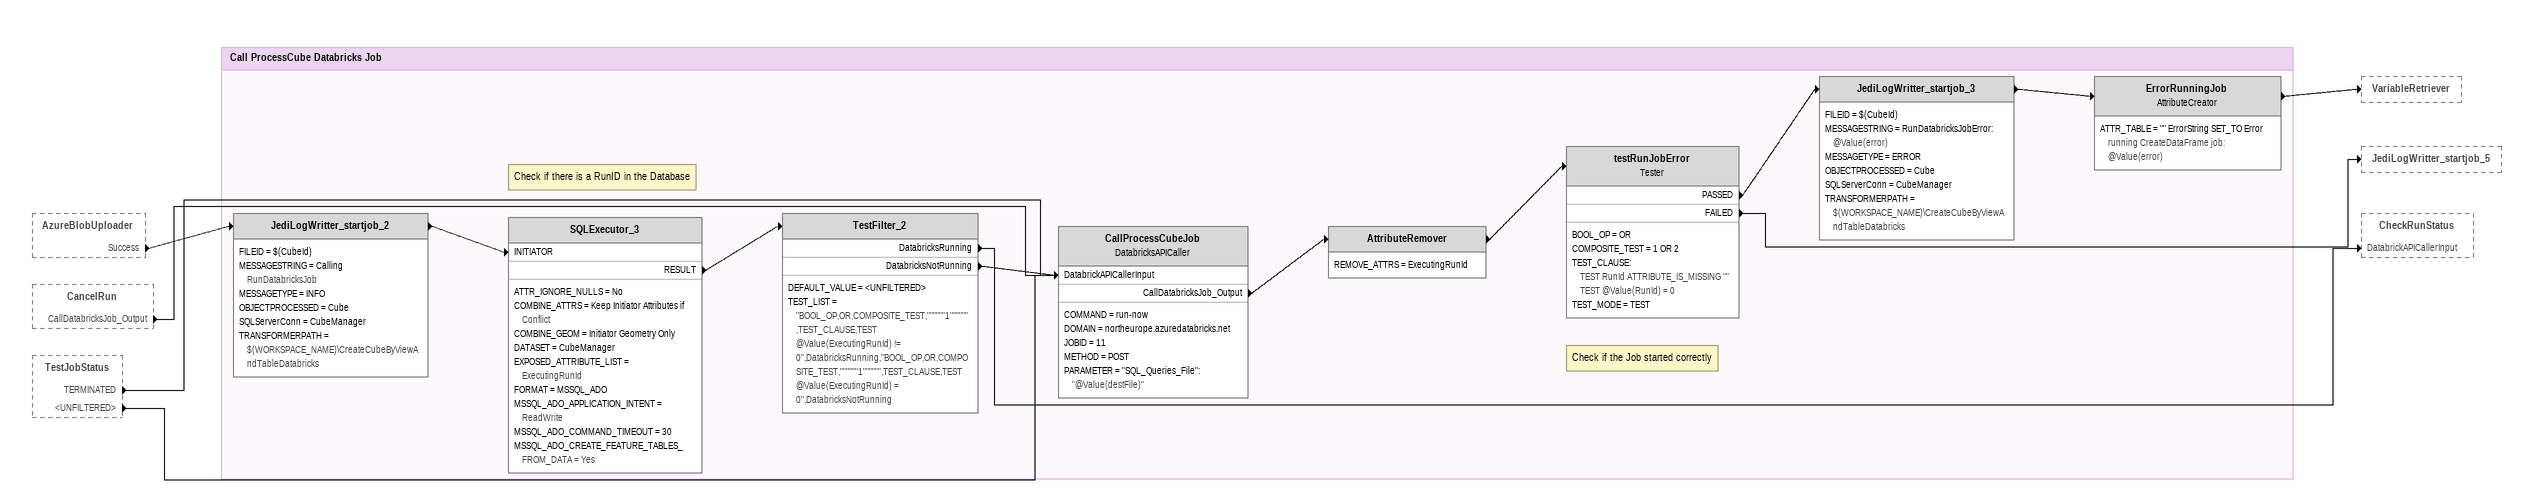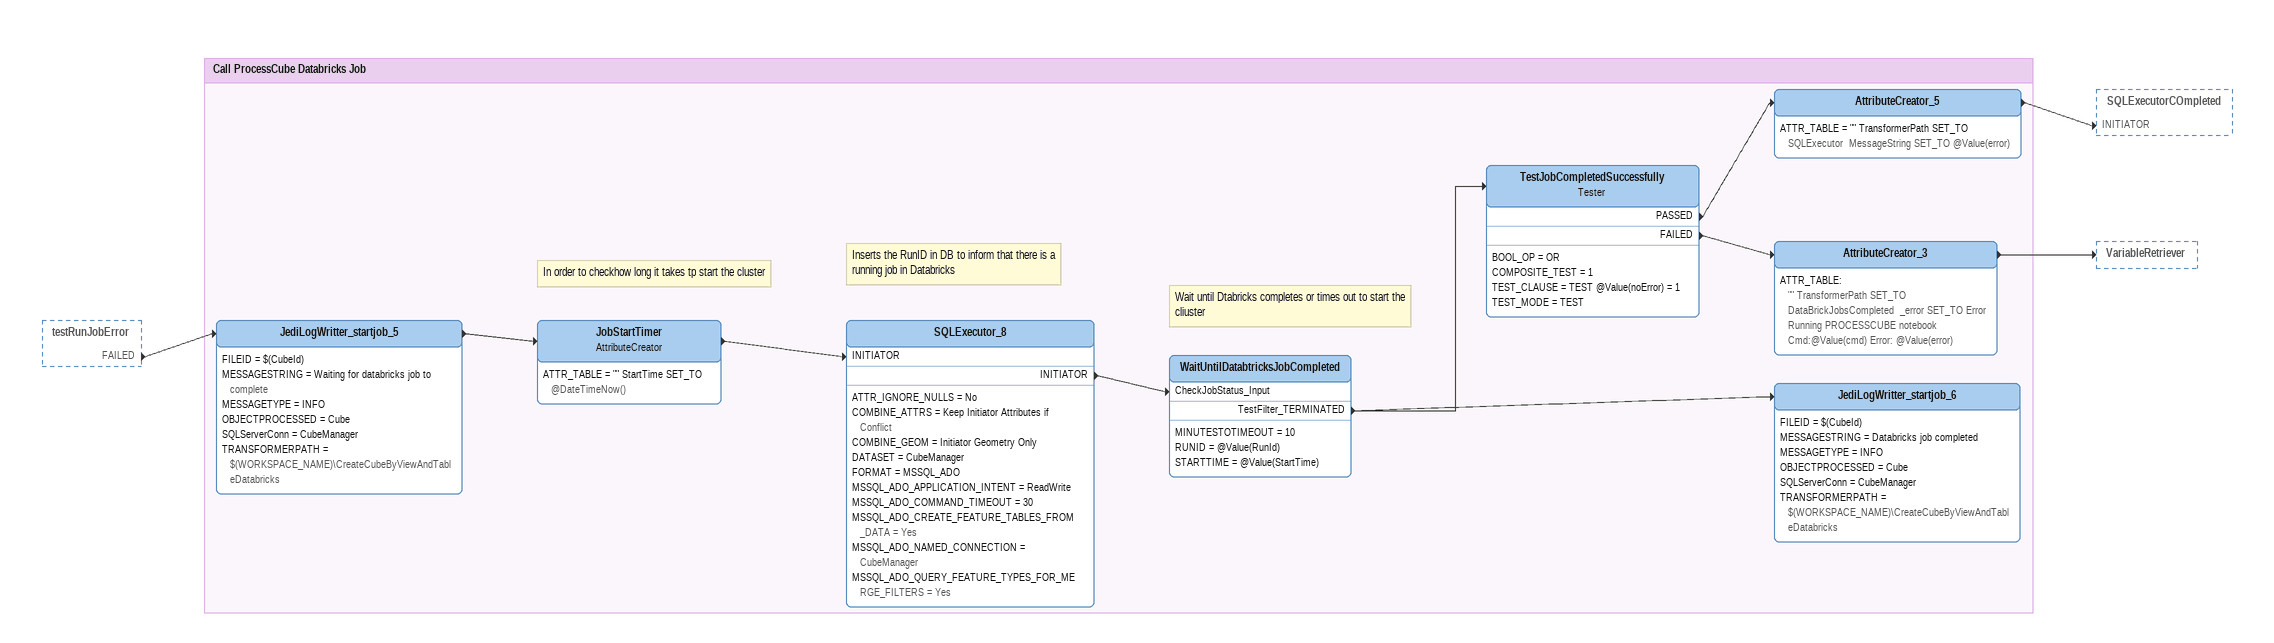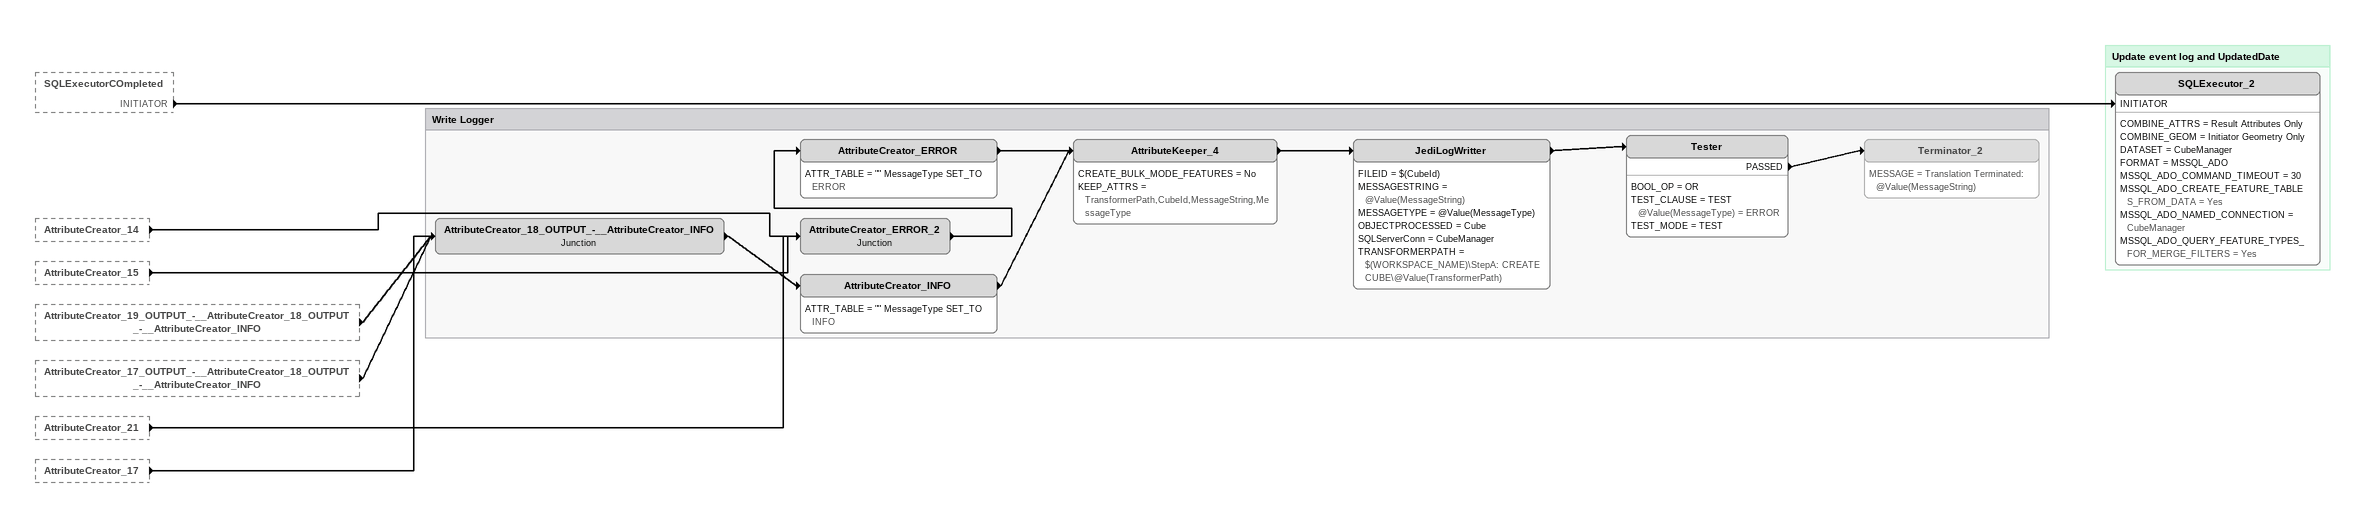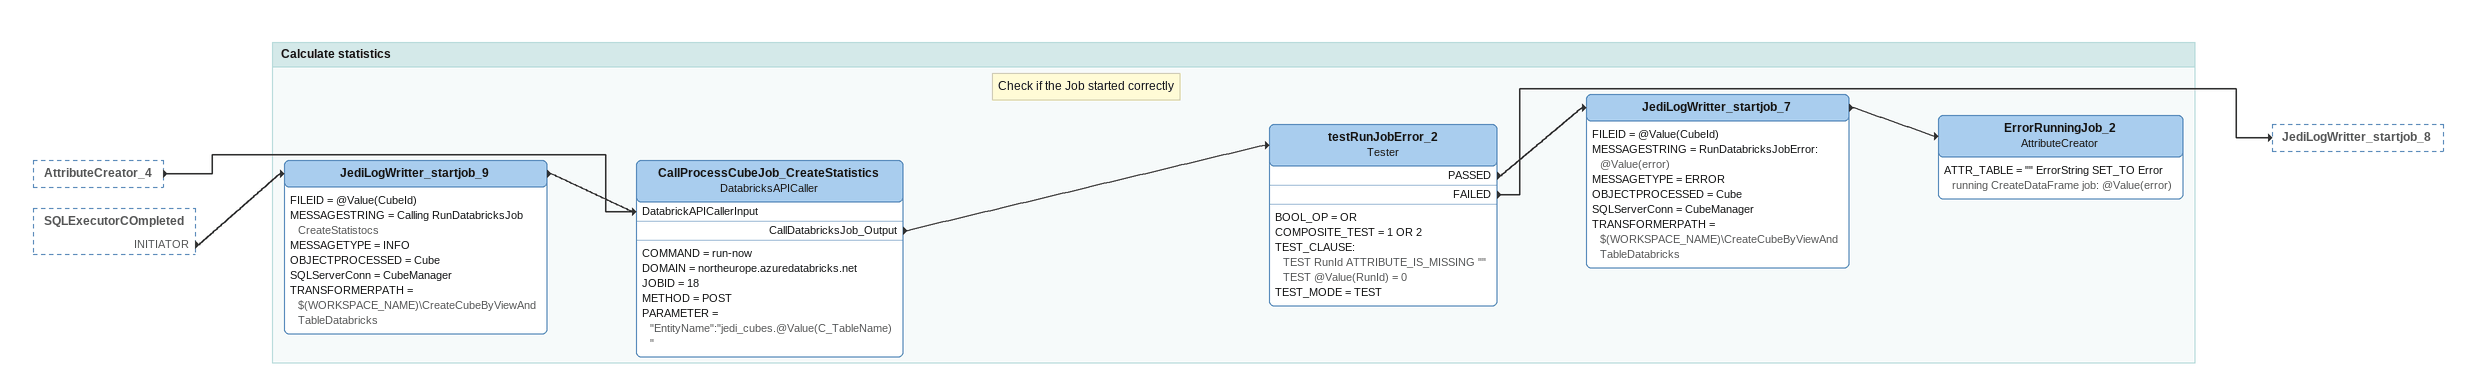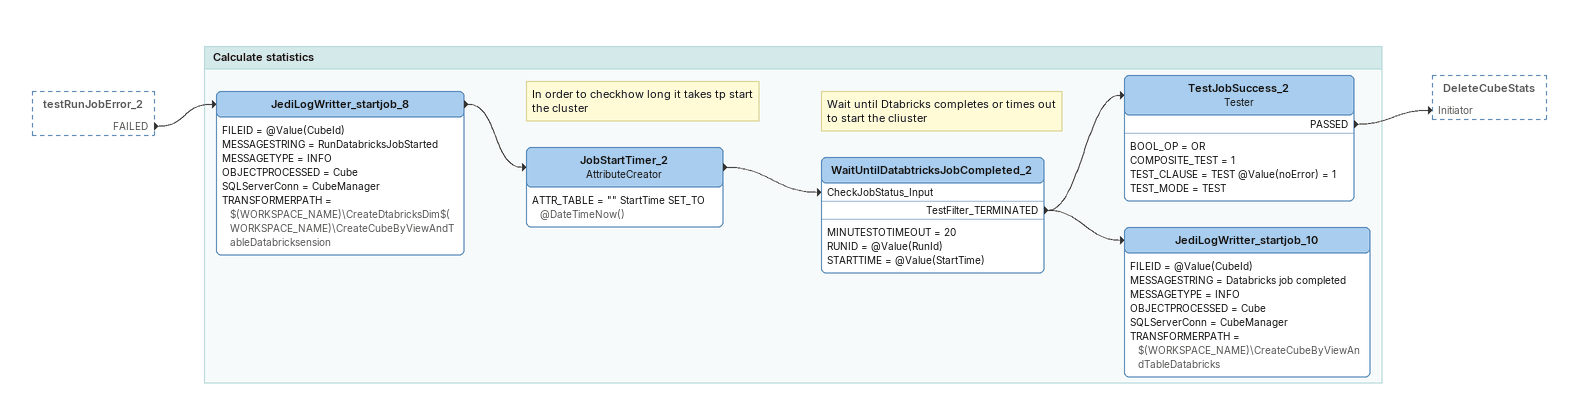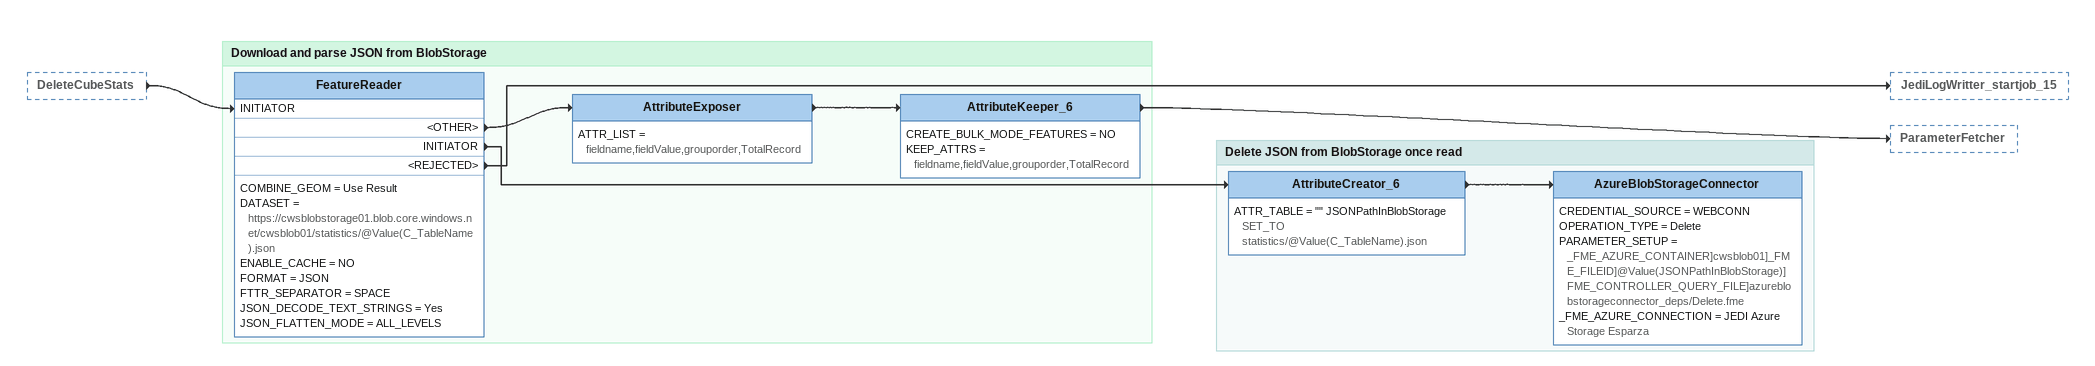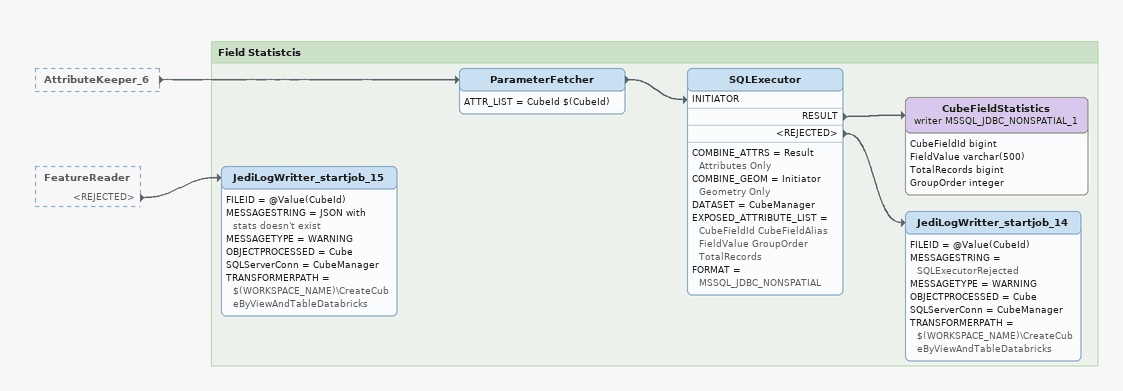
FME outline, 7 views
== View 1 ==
AzureBlobUploader [outside]
    Success -> JediLogWritter_startjob_2
CancelRun [outside]
    CallDatabricksJob_Output -> CallProcessCubeJob [DatabrickAPICallerInput]
TestJobStatus [outside]
    TERMINATED -> CallProcessCubeJob [DatabrickAPICallerInput]
    <UNFILTERED> -> CallProcessCubeJob [DatabrickAPICallerInput]

Bookmark: Call ProcessCube Databricks Job
JediLogWritter_startjob_2
    FILEID = $(CubeId)
    MESSAGESTRING = Calling RunDatabricksJob
    MESSAGETYPE = INFO
    OBJECTPROCESSED = Cube
    SQLServerConn = CubeManager
    TRANSFORMERPATH = $(WORKSPACE_NAME)\CreateCubeByViewAndTableDatabricks
    -> SQLExecutor_3 [INITIATOR]
Note: Check if there is a RunID in the Database
SQLExecutor_3
    ATTR_IGNORE_NULLS = No
    COMBINE_ATTRS = Keep Initiator Attributes if Conflict
    COMBINE_GEOM = Initiator Geometry Only
    DATASET = CubeManager
    EXPOSED_ATTRIBUTE_LIST = ExecutingRunId
    FORMAT = MSSQL_ADO
    MSSQL_ADO_APPLICATION_INTENT = ReadWrite
    MSSQL_ADO_COMMAND_TIMEOUT = 30
    MSSQL_ADO_CREATE_FEATURE_TABLES_FROM_DATA = Yes
    RESULT -> TestFilter_2
TestFilter_2
    DEFAULT_VALUE = <UNFILTERED>
    TEST_LIST = "BOOL_OP,OR,COMPOSITE_TEST,""""""1"""""",TEST_CLAUSE,TEST @Value(ExecutingRunId) != 0",DatabricksRunning,"BOOL_OP,OR,COMPOSITE_TEST,""""""1"""""",TEST_CLAUSE,TEST @Value(ExecutingRunId) = 0",DatabricksNotRunning
    DatabricksRunning -> CheckRunStatus [DatabrickAPICallerInput]
    DatabricksNotRunning -> CallProcessCubeJob [DatabrickAPICallerInput]
CallProcessCubeJob: DatabricksAPICaller
    COMMAND = run-now
    DOMAIN = northeurope.azuredatabricks.net
    JOBID = 11
    METHOD = POST
    PARAMETER = "SQL_Queries_File": "@Value(destFile)"
    CallDatabricksJob_Output -> AttributeRemover
AttributeRemover
    REMOVE_ATTRS = ExecutingRunId
    -> testRunJobError
Note: Check if the Job started correctly
testRunJobError: Tester
    BOOL_OP = OR
    COMPOSITE_TEST = 1 OR 2
    TEST_CLAUSE:
      TEST RunId ATTRIBUTE_IS_MISSING ""
      TEST @Value(RunId) = 0
    TEST_MODE = TEST
    PASSED -> JediLogWritter_startjob_3
    FAILED -> JediLogWritter_startjob_5
JediLogWritter_startjob_3
    FILEID = $(CubeId)
    MESSAGESTRING = RunDatabricksJobError: @Value(error)
    MESSAGETYPE = ERROR
    OBJECTPROCESSED = Cube
    SQLServerConn = CubeManager
    TRANSFORMERPATH = $(WORKSPACE_NAME)\CreateCubeByViewAndTableDatabricks
    -> ErrorRunningJob
ErrorRunningJob: AttributeCreator
    ATTR_TABLE = "" ErrorString SET_TO Error running CreateDataFrame job: @Value(error)
    -> VariableRetriever

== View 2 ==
testRunJobError [outside]
    FAILED -> JediLogWritter_startjob_5

Bookmark: Call ProcessCube Databricks Job
JediLogWritter_startjob_5
    FILEID = $(CubeId)
    MESSAGESTRING = Waiting for databricks job to complete
    MESSAGETYPE = INFO
    OBJECTPROCESSED = Cube
    SQLServerConn = CubeManager
    TRANSFORMERPATH = $(WORKSPACE_NAME)\CreateCubeByViewAndTableDatabricks
    -> JobStartTimer
Note: In order to checkhow long it takes tp start the cluster
JobStartTimer: AttributeCreator
    ATTR_TABLE = "" StartTime SET_TO @DateTimeNow()
    -> SQLExecutor_8 [INITIATOR]
Note: Inserts the RunID in DB to inform that there is a running job in Databricks
SQLExecutor_8
    ATTR_IGNORE_NULLS = No
    COMBINE_ATTRS = Keep Initiator Attributes if Conflict
    COMBINE_GEOM = Initiator Geometry Only
    DATASET = CubeManager
    FORMAT = MSSQL_ADO
    MSSQL_ADO_APPLICATION_INTENT = ReadWrite
    MSSQL_ADO_COMMAND_TIMEOUT = 30
    MSSQL_ADO_CREATE_FEATURE_TABLES_FROM_DATA = Yes
    MSSQL_ADO_NAMED_CONNECTION = CubeManager
    MSSQL_ADO_QUERY_FEATURE_TYPES_FOR_MERGE_FILTERS = Yes
    INITIATOR -> WaitUntilDatabtricksJobCompleted [CheckJobStatus_Input]
Note: Wait until Dtabricks completes or times out to start the cliuster
WaitUntilDatabtricksJobCompleted
    MINUTESTOTIMEOUT = 10
    RUNID = @Value(RunId)
    STARTTIME = @Value(StartTime)
    TestFilter_TERMINATED -> TestJobCompletedSuccessfully
    TestFilter_TERMINATED -> JediLogWritter_startjob_6
TestJobCompletedSuccessfully: Tester
    BOOL_OP = OR
    COMPOSITE_TEST = 1
    TEST_CLAUSE = TEST @Value(noError) = 1
    TEST_MODE = TEST
    PASSED -> AttributeCreator_5
    FAILED -> AttributeCreator_3
AttributeCreator_5
    ATTR_TABLE = "" TransformerPath SET_TO SQLExecutor  MessageString SET_TO @Value(error)
    -> SQLExecutorCOmpleted [INITIATOR]
AttributeCreator_3
    ATTR_TABLE:
      "" TransformerPath SET_TO DataBrickJobsCompleted  _error SET_TO Error Running PROCESSCUBE notebook
      Cmd:@Value(cmd) Error: @Value(error)
    -> VariableRetriever
JediLogWritter_startjob_6
    FILEID = $(CubeId)
    MESSAGESTRING = Databricks job completed
    MESSAGETYPE = INFO
    OBJECTPROCESSED = Cube
    SQLServerConn = CubeManager
    TRANSFORMERPATH = $(WORKSPACE_NAME)\CreateCubeByViewAndTableDatabricks

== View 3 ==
SQLExecutorCOmpleted [outside]
    INITIATOR -> SQLExecutor_2 [INITIATOR]
AttributeCreator_14 [outside]
    -> AttributeCreator_ERROR_2
AttributeCreator_15 [outside]
    -> AttributeCreator_ERROR_2
AttributeCreator_19_OUTPUT_-__AttributeCreator_18_OUTPUT_-__AttributeCreator_INFO [outside]
    -> AttributeCreator_18_OUTPUT_-__AttributeCreator_INFO
AttributeCreator_17_OUTPUT_-__AttributeCreator_18_OUTPUT_-__AttributeCreator_INFO [outside]
    -> AttributeCreator_18_OUTPUT_-__AttributeCreator_INFO
AttributeCreator_21 [outside]
    -> AttributeCreator_ERROR_2
AttributeCreator_17 [outside]
    -> AttributeCreator_18_OUTPUT_-__AttributeCreator_INFO

Bookmark: Update event log and UpdatedDate
SQLExecutor_2
    COMBINE_ATTRS = Result Attributes Only
    COMBINE_GEOM = Initiator Geometry Only
    DATASET = CubeManager
    FORMAT = MSSQL_ADO
    MSSQL_ADO_COMMAND_TIMEOUT = 30
    MSSQL_ADO_CREATE_FEATURE_TABLES_FROM_DATA = Yes
    MSSQL_ADO_NAMED_CONNECTION = CubeManager
    MSSQL_ADO_QUERY_FEATURE_TYPES_FOR_MERGE_FILTERS = Yes

Bookmark: Write Logger
AttributeCreator_ERROR_2: Junction
    -> AttributeCreator_ERROR
AttributeCreator_ERROR
    ATTR_TABLE = "" MessageType SET_TO ERROR
    -> AttributeKeeper_4
AttributeCreator_18_OUTPUT_-__AttributeCreator_INFO: Junction
    -> AttributeCreator_INFO
AttributeCreator_INFO
    ATTR_TABLE = "" MessageType SET_TO INFO
    -> AttributeKeeper_4
AttributeKeeper_4
    CREATE_BULK_MODE_FEATURES = No
    KEEP_ATTRS = TransformerPath,CubeId,MessageString,MessageType
    -> JediLogWritter
JediLogWritter
    FILEID = $(CubeId)
    MESSAGESTRING = @Value(MessageString)
    MESSAGETYPE = @Value(MessageType)
    OBJECTPROCESSED = Cube
    SQLServerConn = CubeManager
    TRANSFORMERPATH = $(WORKSPACE_NAME)\StepA: CREATE CUBE\@Value(TransformerPath)
    -> Tester
Tester
    BOOL_OP = OR
    TEST_CLAUSE = TEST @Value(MessageType) = ERROR
    TEST_MODE = TEST
    PASSED -> Terminator_2
Terminator_2 [off]
    MESSAGE = Translation Terminated: @Value(MessageString)

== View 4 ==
AttributeCreator_4 [outside]
    -> CallProcessCubeJob_CreateStatistics [DatabrickAPICallerInput]
SQLExecutorCOmpleted [outside]
    INITIATOR -> JediLogWritter_startjob_9

Bookmark: Calculate statistics
JediLogWritter_startjob_9
    FILEID = @Value(CubeId)
    MESSAGESTRING = Calling RunDatabricksJob CreateStatistocs
    MESSAGETYPE = INFO
    OBJECTPROCESSED = Cube
    SQLServerConn = CubeManager
    TRANSFORMERPATH = $(WORKSPACE_NAME)\CreateCubeByViewAndTableDatabricks
    -> CallProcessCubeJob_CreateStatistics [DatabrickAPICallerInput]
CallProcessCubeJob_CreateStatistics: DatabricksAPICaller
    COMMAND = run-now
    DOMAIN = northeurope.azuredatabricks.net
    JOBID = 18
    METHOD = POST
    PARAMETER = "EntityName":"jedi_cubes.@Value(C_TableName)"
    CallDatabricksJob_Output -> testRunJobError_2
Note: Check if the Job started correctly
testRunJobError_2: Tester
    BOOL_OP = OR
    COMPOSITE_TEST = 1 OR 2
    TEST_CLAUSE:
      TEST RunId ATTRIBUTE_IS_MISSING ""
      TEST @Value(RunId) = 0
    TEST_MODE = TEST
    PASSED -> JediLogWritter_startjob_7
    FAILED -> JediLogWritter_startjob_8
JediLogWritter_startjob_7
    FILEID = @Value(CubeId)
    MESSAGESTRING = RunDatabricksJobError: @Value(error)
    MESSAGETYPE = ERROR
    OBJECTPROCESSED = Cube
    SQLServerConn = CubeManager
    TRANSFORMERPATH = $(WORKSPACE_NAME)\CreateCubeByViewAndTableDatabricks
    -> ErrorRunningJob_2
ErrorRunningJob_2: AttributeCreator
    ATTR_TABLE = "" ErrorString SET_TO Error running CreateDataFrame job: @Value(error)

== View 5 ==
testRunJobError_2 [outside]
    FAILED -> JediLogWritter_startjob_8

Bookmark: Calculate statistics
JediLogWritter_startjob_8
    FILEID = @Value(CubeId)
    MESSAGESTRING = RunDatabricksJobStarted
    MESSAGETYPE = INFO
    OBJECTPROCESSED = Cube
    SQLServerConn = CubeManager
    TRANSFORMERPATH = $(WORKSPACE_NAME)\CreateDtabricksDim$(WORKSPACE_NAME)\CreateCubeByViewAndTableDatabricksension
    -> JobStartTimer_2
Note: In order to checkhow long it takes tp start the cluster
JobStartTimer_2: AttributeCreator
    ATTR_TABLE = "" StartTime SET_TO @DateTimeNow()
    -> WaitUntilDatabtricksJobCompleted_2 [CheckJobStatus_Input]
Note: Wait until Dtabricks completes or times out to start the cliuster
WaitUntilDatabtricksJobCompleted_2
    MINUTESTOTIMEOUT = 20
    RUNID = @Value(RunId)
    STARTTIME = @Value(StartTime)
    TestFilter_TERMINATED -> TestJobSuccess_2
    TestFilter_TERMINATED -> JediLogWritter_startjob_10
TestJobSuccess_2: Tester
    BOOL_OP = OR
    COMPOSITE_TEST = 1
    TEST_CLAUSE = TEST @Value(noError) = 1
    TEST_MODE = TEST
    PASSED -> DeleteCubeStats [Initiator]
JediLogWritter_startjob_10
    FILEID = @Value(CubeId)
    MESSAGESTRING = Databricks job completed
    MESSAGETYPE = INFO
    OBJECTPROCESSED = Cube
    SQLServerConn = CubeManager
    TRANSFORMERPATH = $(WORKSPACE_NAME)\CreateCubeByViewAndTableDatabricks

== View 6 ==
DeleteCubeStats [outside]
    -> FeatureReader [INITIATOR]

Bookmark: Download and parse JSON from BlobStorage
FeatureReader
    COMBINE_GEOM = Use Result
    DATASET = https://cwsblobstorage01.blob.core.windows.net/cwsblob01/statistics/@Value(C_TableName).json
    ENABLE_CACHE = NO
    FORMAT = JSON
    FTTR_SEPARATOR = SPACE
    JSON_DECODE_TEXT_STRINGS = Yes
    JSON_FLATTEN_MODE = ALL_LEVELS
    <OTHER> -> AttributeExposer
    INITIATOR -> AttributeCreator_6
    <REJECTED> -> JediLogWritter_startjob_15
AttributeExposer
    ATTR_LIST = fieldname,fieldValue,grouporder,TotalRecord
    -> AttributeKeeper_6
AttributeKeeper_6
    CREATE_BULK_MODE_FEATURES = NO
    KEEP_ATTRS = fieldname,fieldValue,grouporder,TotalRecord
    -> ParameterFetcher

Bookmark: Delete JSON from BlobStorage once read
AttributeCreator_6
    ATTR_TABLE = "" JSONPathInBlobStorage SET_TO statistics/@Value(C_TableName).json
    -> AzureBlobStorageConnector
AzureBlobStorageConnector
    CREDENTIAL_SOURCE = WEBCONN
    OPERATION_TYPE = Delete
    PARAMETER_SETUP = _FME_AZURE_CONTAINER]cwsblob01]_FME_FILEID]@Value(JSONPathInBlobStorage)]FME_CONTROLLER_QUERY_FILE]azureblobstorageconnector_deps/Delete.fme
    _FME_AZURE_CONNECTION = JEDI Azure Storage Esparza

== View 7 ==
AttributeKeeper_6 [outside]
    -> ParameterFetcher
FeatureReader [outside]
    <REJECTED> -> JediLogWritter_startjob_15

Bookmark: Field Statistcis
ParameterFetcher
    ATTR_LIST = CubeId $(CubeId)
    -> SQLExecutor [INITIATOR]
SQLExecutor
    COMBINE_ATTRS = Result Attributes Only
    COMBINE_GEOM = Initiator Geometry Only
    DATASET = CubeManager
    EXPOSED_ATTRIBUTE_LIST = CubeFieldId CubeFieldAlias FieldValue GroupOrder TotalRecords
    FORMAT = MSSQL_JDBC_NONSPATIAL
    RESULT -> CubeFieldStatistics (writer MSSQL_JDBC_NONSPATIAL_1)
    <REJECTED> -> JediLogWritter_startjob_14
CubeFieldStatistics (writer MSSQL_JDBC_NONSPATIAL_1)
    attributes: CubeFieldId bigint, FieldValue varchar(500), TotalRecords bigint, GroupOrder integer
JediLogWritter_startjob_14
    FILEID = @Value(CubeId)
    MESSAGESTRING = SQLExecutorRejected
    MESSAGETYPE = WARNING
    OBJECTPROCESSED = Cube
    SQLServerConn = CubeManager
    TRANSFORMERPATH = $(WORKSPACE_NAME)\CreateCubeByViewAndTableDatabricks
JediLogWritter_startjob_15
    FILEID = @Value(CubeId)
    MESSAGESTRING = JSON with stats doesn't exist
    MESSAGETYPE = WARNING
    OBJECTPROCESSED = Cube
    SQLServerConn = CubeManager
    TRANSFORMERPATH = $(WORKSPACE_NAME)\CreateCubeByViewAndTableDatabricks
